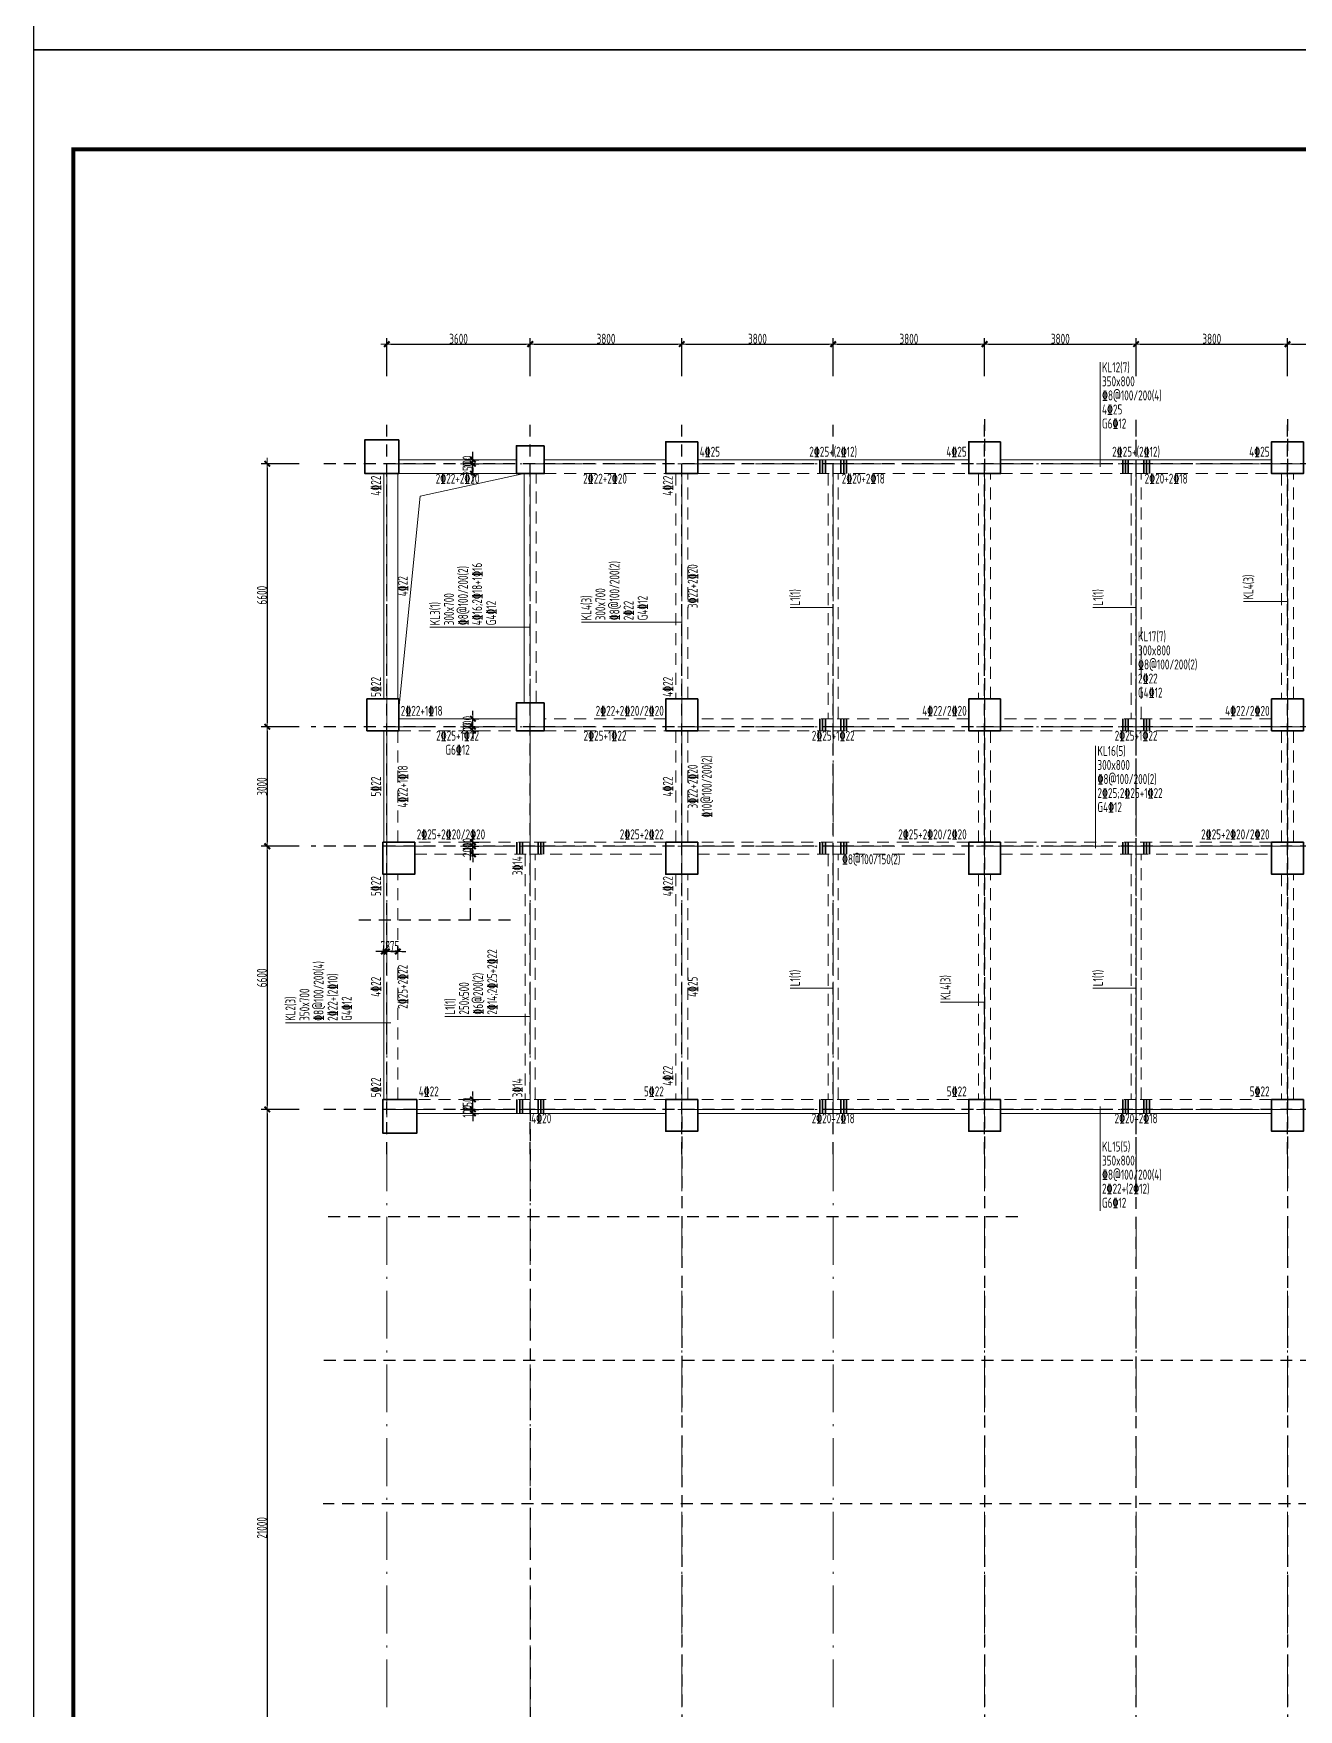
# Model space of a CAD drawing. Header units: millimetres. Extents: x 539196 to 807275, y 431843 to 1156631.
# Drawn here: x 669890 to 701630, y 642502 to 684552 of the extents above; entities that cross this region are included whole.
import ezdxf
from ezdxf.enums import TextEntityAlignment as Align

# ---------------------------------------------------------------- set-up
doc = ezdxf.new("R2010")
doc.units = ezdxf.units.MM
doc.header["$MEASUREMENT"] = 0
for name, pattern in [('DOTE', [2.42, 2, -0.2, 0.02, -0.2]), ('点划线', [1850, 1200, -300, 50, -300]), ('虚线', [500, 300, -200])]:
    doc.linetypes.add(name, pattern=pattern)
doc.layers.add('DOTE', color=1, linetype='DOTE')
doc.layers.add('PUB_TITLE', color=4, linetype='Continuous')
for name, color, linetype, lineweight in [('尺寸标注-梁', 3, 'Continuous', 18), ('板洞边线', 253, 'Continuous', 18), ('梁原位标注', 7, 'Continuous', 18), ('梁名称编号', 2, 'Continuous', 18), ('梁标注引线', 2, 'Continuous', 18), ('梁附加箍筋', 1, 'Continuous', 35), ('梁集中标注', 2, 'Continuous', 18), ('砼柱', 2, 'Continuous', 35), ('砼梁', 4, 'Continuous', 18), ('轴线', 9, '点划线', 18), ('轴线标注', 3, 'Continuous', 18)]:
    doc.layers.add(name, color=color, linetype=linetype, lineweight=lineweight)
doc.styles.add('样式 1_yjk_yjk_yjk_yjk_yjk_yjk_yjk', font='yjkeng.shx', dxfattribs={"width": 0.7, "bigfont": 'yjkchn.shx'})
doc.dimstyles.new('盈建科结构_yjk_yjk_yjk_yjk_yjk_yjk_yjk', dxfattribs={"dimscale": 100, "dimtxt": 2.5, "dimasz": 1, "dimexe": 1.5, "dimexo": 0.625, "dimgap": 0.1, "dimtad": 1, "dimdec": 0, "dimrnd": 1, "dimzin": 0, "dimdsep": 46, "dimtxsty": '样式 1_yjk_yjk_yjk_yjk_yjk_yjk_yjk', "dimblk": '_yjkbk', "dimblk1": 'ARCHTICK', "dimblk2": 'ARCHTICK', "dimcen": 0.09, "dimadec": 0, "dimazin": 0, "dimtfac": 1, "dimtdec": 4, "dimtix": 1, "dimtmove": 2, "dimatfit": 3, "dimfxl": 0, "dimtolj": 1, "dimtzin": 0, "dimarcsym": 0})

# ---------------------------------------------------------------- blocks, each defined once
blk = doc.blocks.new('_yjkbk')
blk.add_line((-1, 0), (1.5, 0))
blk.add_lwpolyline([(-0.7, -0.7, 0.5, 0.5, 0), (0.7, 0.7, 0.5, 0.5, 0)], format="xyseb")
blk = doc.blocks.new('*D127')
at = {"layer": 'Defpoints', "color": 0}
for p in [(680915, 673759), (680916, 673759), (680915, 673509)]:
    blk.add_point(p, dxfattribs=at)
at = {"layer": '尺寸标注-梁', "color": 0, "lineweight": -2}
for p, q in [((680915, 673759), (681066, 673759)), ((680916, 673859), (680916, 673959)), ((680916, 673509), (680916, 673759)), ((680915, 673509), (681066, 673509)), ((680916, 673409), (680916, 673309))]:
    blk.add_line(p, q, dxfattribs=at)
at = {"layer": '尺寸标注-梁', "color": 0, "lineweight": -2, "xscale": 100, "yscale": 100, "zscale": 100}
for p, rotation in [((680916, 673759), 270), ((680916, 673509), 90)]:
    blk.add_blockref('_yjkbk', p, dxfattribs=dict(at, rotation=rotation))
at = {"layer": '尺寸标注-梁', "color": 0, "insert": (680781, 673634), "char_height": 250, "attachment_point": 5, "rotation": 90, "style": '样式 1_yjk_yjk_yjk_yjk_yjk_yjk_yjk'}
blk.add_mtext('\\A1;250', dxfattribs=at)
blk = doc.blocks.new('_ARCHTICK')
at = {"color": 0, "linetype": 'ByBlock', "const_width": 0.15}
blk.add_lwpolyline([(-0.5, -0.5), (0.5, 0.5)], dxfattribs=at)
blk = doc.blocks.new('*D128')
at = {"layer": 'Defpoints', "color": 0}
for p in [(680915, 673859), (680915, 673759), (680916, 673859)]:
    blk.add_point(p, dxfattribs=at)
at = {"layer": '尺寸标注-梁', "color": 0, "lineweight": -2}
for p, q in [((680915, 673859), (681066, 673859)), ((680915, 673759), (681066, 673759)), ((680916, 673959), (680916, 674059)), ((680916, 673759), (680916, 673859)), ((680916, 673659), (680916, 673559))]:
    blk.add_line(p, q, dxfattribs=at)
at = {"layer": '尺寸标注-梁', "color": 0, "lineweight": -2, "xscale": 100, "yscale": 100, "zscale": 100}
for p, rotation in [((680916, 673859), 270), ((680916, 673759), 90)]:
    blk.add_blockref('_yjkbk', p, dxfattribs=dict(at, rotation=rotation))
at = {"layer": '尺寸标注-梁', "color": 0, "insert": (680781, 673809), "char_height": 250, "attachment_point": 5, "rotation": 90, "style": '样式 1_yjk_yjk_yjk_yjk_yjk_yjk_yjk'}
blk.add_mtext('\\A1;100', dxfattribs=at)
blk = doc.blocks.new('*D129')
at = {"layer": 'Defpoints', "color": 0}
for p in [(680915, 657559), (680915, 657459), (680916, 657559)]:
    blk.add_point(p, dxfattribs=at)
at = {"layer": '尺寸标注-梁', "color": 0, "lineweight": -2}
for p, q in [((680916, 657659), (680916, 657759)), ((680915, 657559), (681066, 657559)), ((680915, 657459), (681066, 657459)), ((680916, 657459), (680916, 657559)), ((680916, 657359), (680916, 657259))]:
    blk.add_line(p, q, dxfattribs=at)
at = {"layer": '尺寸标注-梁', "color": 0, "lineweight": -2, "xscale": 100, "yscale": 100, "zscale": 100}
for p, rotation in [((680916, 657559), 270), ((680916, 657459), 90)]:
    blk.add_blockref('_yjkbk', p, dxfattribs=dict(at, rotation=rotation))
at = {"layer": '尺寸标注-梁', "color": 0, "insert": (680781, 657509), "char_height": 250, "attachment_point": 5, "rotation": 90, "style": '样式 1_yjk_yjk_yjk_yjk_yjk_yjk_yjk'}
blk.add_mtext('\\A1;100', dxfattribs=at)
blk = doc.blocks.new('*D130')
at = {"layer": 'Defpoints', "color": 0}
for p in [(680915, 657809), (680916, 657809), (680915, 657559)]:
    blk.add_point(p, dxfattribs=at)
at = {"layer": '尺寸标注-梁', "color": 0, "lineweight": -2}
for p, q in [((680915, 657809), (681066, 657809)), ((680916, 657909), (680916, 658009)), ((680916, 657559), (680916, 657809)), ((680915, 657559), (681066, 657559)), ((680916, 657459), (680916, 657359))]:
    blk.add_line(p, q, dxfattribs=at)
at = {"layer": '尺寸标注-梁', "color": 0, "lineweight": -2, "xscale": 100, "yscale": 100, "zscale": 100}
for p, rotation in [((680916, 657809), 270), ((680916, 657559), 90)]:
    blk.add_blockref('_yjkbk', p, dxfattribs=dict(at, rotation=rotation))
at = {"layer": '尺寸标注-梁', "color": 0, "insert": (680781, 657684), "char_height": 250, "attachment_point": 5, "rotation": 90, "style": '样式 1_yjk_yjk_yjk_yjk_yjk_yjk_yjk'}
blk.add_mtext('\\A1;250', dxfattribs=at)
blk = doc.blocks.new('*D131')
at = {"layer": 'Defpoints', "color": 0}
for p in [(678755, 661520), (678755, 661519), (679030, 661519)]:
    blk.add_point(p, dxfattribs=at)
at = {"layer": '尺寸标注-梁', "color": 0, "lineweight": -2}
for p, q in [((678655, 661520), (678555, 661520)), ((678755, 661519), (678755, 661670)), ((679030, 661520), (678755, 661520)), ((679030, 661519), (679030, 661670)), ((679130, 661520), (679230, 661520))]:
    blk.add_line(p, q, dxfattribs=at)
at = {"layer": '尺寸标注-梁', "color": 0, "lineweight": -2, "xscale": 100, "yscale": 100, "zscale": 100}
blk.add_blockref('_yjkbk', (678755, 661520), dxfattribs=at)
at = {"layer": '尺寸标注-梁', "color": 0, "lineweight": -2, "xscale": 100, "yscale": 100, "zscale": 100, "rotation": 180}
blk.add_blockref('_yjkbk', (679030, 661520), dxfattribs=at)
at = {"layer": '尺寸标注-梁', "color": 0, "insert": (678893, 661655), "char_height": 250, "attachment_point": 5, "style": '样式 1_yjk_yjk_yjk_yjk_yjk_yjk_yjk'}
blk.add_mtext('\\A1;275', dxfattribs=at)
blk = doc.blocks.new('*D132')
at = {"layer": 'Defpoints', "color": 0}
for p in [(678680, 661520), (678680, 661519), (678755, 661519)]:
    blk.add_point(p, dxfattribs=at)
at = {"layer": '尺寸标注-梁', "color": 0, "lineweight": -2}
for p, q in [((678580, 661520), (678480, 661520)), ((678680, 661519), (678680, 661670)), ((678755, 661520), (678680, 661520)), ((678755, 661519), (678755, 661670)), ((678855, 661520), (678955, 661520))]:
    blk.add_line(p, q, dxfattribs=at)
at = {"layer": '尺寸标注-梁', "color": 0, "lineweight": -2, "xscale": 100, "yscale": 100, "zscale": 100}
blk.add_blockref('_yjkbk', (678680, 661520), dxfattribs=at)
at = {"layer": '尺寸标注-梁', "color": 0, "lineweight": -2, "xscale": 100, "yscale": 100, "zscale": 100, "rotation": 180}
blk.add_blockref('_yjkbk', (678755, 661520), dxfattribs=at)
at = {"layer": '尺寸标注-梁', "color": 0, "insert": (678718, 661655), "char_height": 250, "attachment_point": 5, "style": '样式 1_yjk_yjk_yjk_yjk_yjk_yjk_yjk'}
blk.add_mtext('\\A1;75', dxfattribs=at)
blk = doc.blocks.new('*D133')
at = {"layer": 'Defpoints', "color": 0}
for p in [(680915, 667159), (680915, 667059), (680916, 667159)]:
    blk.add_point(p, dxfattribs=at)
at = {"layer": '尺寸标注-梁', "color": 0, "lineweight": -2}
for p, q in [((680916, 667259), (680916, 667359)), ((680915, 667159), (681066, 667159)), ((680915, 667059), (681066, 667059)), ((680916, 667059), (680916, 667159)), ((680916, 666959), (680916, 666859))]:
    blk.add_line(p, q, dxfattribs=at)
at = {"layer": '尺寸标注-梁', "color": 0, "lineweight": -2, "xscale": 100, "yscale": 100, "zscale": 100}
for p, rotation in [((680916, 667159), 270), ((680916, 667059), 90)]:
    blk.add_blockref('_yjkbk', p, dxfattribs=dict(at, rotation=rotation))
at = {"layer": '尺寸标注-梁', "color": 0, "insert": (680781, 667109), "char_height": 250, "attachment_point": 5, "rotation": 90, "style": '样式 1_yjk_yjk_yjk_yjk_yjk_yjk_yjk'}
blk.add_mtext('\\A1;100', dxfattribs=at)
blk = doc.blocks.new('*D134')
at = {"layer": 'Defpoints', "color": 0}
for p in [(680915, 667359), (680916, 667359), (680915, 667159)]:
    blk.add_point(p, dxfattribs=at)
at = {"layer": '尺寸标注-梁', "color": 0, "lineweight": -2}
for p, q in [((680915, 667359), (681066, 667359)), ((680916, 667459), (680916, 667559)), ((680916, 667159), (680916, 667359)), ((680915, 667159), (681066, 667159)), ((680916, 667059), (680916, 666959))]:
    blk.add_line(p, q, dxfattribs=at)
at = {"layer": '尺寸标注-梁', "color": 0, "lineweight": -2, "xscale": 100, "yscale": 100, "zscale": 100}
for p, rotation in [((680916, 667359), 270), ((680916, 667159), 90)]:
    blk.add_blockref('_yjkbk', p, dxfattribs=dict(at, rotation=rotation))
at = {"layer": '尺寸标注-梁', "color": 0, "insert": (680781, 667259), "char_height": 250, "attachment_point": 5, "rotation": 90, "style": '样式 1_yjk_yjk_yjk_yjk_yjk_yjk_yjk'}
blk.add_mtext('\\A1;200', dxfattribs=at)
blk = doc.blocks.new('*D135')
at = {"layer": 'Defpoints', "color": 0}
for p in [(680915, 664159), (680916, 664159), (680915, 663959)]:
    blk.add_point(p, dxfattribs=at)
at = {"layer": '尺寸标注-梁', "color": 0, "lineweight": -2}
for p, q in [((680915, 664159), (681066, 664159)), ((680916, 664259), (680916, 664359)), ((680916, 663959), (680916, 664159)), ((680915, 663959), (681066, 663959)), ((680916, 663859), (680916, 663759))]:
    blk.add_line(p, q, dxfattribs=at)
at = {"layer": '尺寸标注-梁', "color": 0, "lineweight": -2, "xscale": 100, "yscale": 100, "zscale": 100}
for p, rotation in [((680916, 664159), 270), ((680916, 663959), 90)]:
    blk.add_blockref('_yjkbk', p, dxfattribs=dict(at, rotation=rotation))
at = {"layer": '尺寸标注-梁', "color": 0, "insert": (680781, 664059), "char_height": 250, "attachment_point": 5, "rotation": 90, "style": '样式 1_yjk_yjk_yjk_yjk_yjk_yjk_yjk'}
blk.add_mtext('\\A1;200', dxfattribs=at)
blk = doc.blocks.new('*D136')
at = {"layer": 'Defpoints', "color": 0}
for p in [(680915, 664259), (680915, 664159), (680916, 664259)]:
    blk.add_point(p, dxfattribs=at)
at = {"layer": '尺寸标注-梁', "color": 0, "lineweight": -2}
for p, q in [((680916, 664359), (680916, 664459)), ((680915, 664259), (681066, 664259)), ((680915, 664159), (681066, 664159)), ((680916, 664159), (680916, 664259)), ((680916, 664059), (680916, 663959))]:
    blk.add_line(p, q, dxfattribs=at)
at = {"layer": '尺寸标注-梁', "color": 0, "lineweight": -2, "xscale": 100, "yscale": 100, "zscale": 100}
for p, rotation in [((680916, 664259), 270), ((680916, 664159), 90)]:
    blk.add_blockref('_yjkbk', p, dxfattribs=dict(at, rotation=rotation))
at = {"layer": '尺寸标注-梁', "color": 0, "insert": (680781, 664209), "char_height": 250, "attachment_point": 5, "rotation": 90, "style": '样式 1_yjk_yjk_yjk_yjk_yjk_yjk_yjk'}
blk.add_mtext('\\A1;100', dxfattribs=at)
blk = doc.blocks.new('*D152')
at = {"layer": 'Defpoints', "color": 0}
for p in [(682355, 676759), (678755, 673759), (682355, 673759)]:
    blk.add_point(p, dxfattribs=at)
at = {"layer": '轴线标注', "color": 0, "lineweight": -2}
for p, q in [((678755, 675959), (678755, 676909)), ((678855, 676759), (682255, 676759)), ((682355, 675959), (682355, 676909))]:
    blk.add_line(p, q, dxfattribs=at)
at = {"layer": '轴线标注', "color": 0, "lineweight": -2, "xscale": 100, "yscale": 100, "zscale": 100, "rotation": 180}
blk.add_blockref('_yjkbk', (678755, 676759), dxfattribs=at)
at = {"layer": '轴线标注', "color": 0, "lineweight": -2, "xscale": 100, "yscale": 100, "zscale": 100}
blk.add_blockref('_yjkbk', (682355, 676759), dxfattribs=at)
at = {"layer": '轴线标注', "color": 0, "insert": (680555, 676894), "char_height": 250, "attachment_point": 5, "style": '样式 1_yjk_yjk_yjk_yjk_yjk_yjk_yjk'}
blk.add_mtext('\\A1;3600', dxfattribs=at)
blk = doc.blocks.new('*D154')
at = {"layer": 'Defpoints', "color": 0}
for p in [(686155, 676759), (682355, 673759), (686155, 673759)]:
    blk.add_point(p, dxfattribs=at)
at = {"layer": '轴线标注', "color": 0, "lineweight": -2}
for p, q in [((682355, 675959), (682355, 676909)), ((682455, 676759), (686055, 676759)), ((686155, 675959), (686155, 676909))]:
    blk.add_line(p, q, dxfattribs=at)
at = {"layer": '轴线标注', "color": 0, "lineweight": -2, "xscale": 100, "yscale": 100, "zscale": 100, "rotation": 180}
blk.add_blockref('_yjkbk', (682355, 676759), dxfattribs=at)
at = {"layer": '轴线标注', "color": 0, "lineweight": -2, "xscale": 100, "yscale": 100, "zscale": 100}
blk.add_blockref('_yjkbk', (686155, 676759), dxfattribs=at)
at = {"layer": '轴线标注', "color": 0, "insert": (684255, 676894), "char_height": 250, "attachment_point": 5, "style": '样式 1_yjk_yjk_yjk_yjk_yjk_yjk_yjk'}
blk.add_mtext('\\A1;3800', dxfattribs=at)
blk = doc.blocks.new('*D156')
at = {"layer": 'Defpoints', "color": 0}
for p in [(689955, 676759), (686155, 673759), (689955, 673759)]:
    blk.add_point(p, dxfattribs=at)
at = {"layer": '轴线标注', "color": 0, "lineweight": -2}
for p, q in [((686155, 675959), (686155, 676909)), ((686255, 676759), (689855, 676759)), ((689955, 675959), (689955, 676909))]:
    blk.add_line(p, q, dxfattribs=at)
at = {"layer": '轴线标注', "color": 0, "lineweight": -2, "xscale": 100, "yscale": 100, "zscale": 100, "rotation": 180}
blk.add_blockref('_yjkbk', (686155, 676759), dxfattribs=at)
at = {"layer": '轴线标注', "color": 0, "lineweight": -2, "xscale": 100, "yscale": 100, "zscale": 100}
blk.add_blockref('_yjkbk', (689955, 676759), dxfattribs=at)
at = {"layer": '轴线标注', "color": 0, "insert": (688055, 676894), "char_height": 250, "attachment_point": 5, "style": '样式 1_yjk_yjk_yjk_yjk_yjk_yjk_yjk'}
blk.add_mtext('\\A1;3800', dxfattribs=at)
blk = doc.blocks.new('*D158')
at = {"layer": 'Defpoints', "color": 0}
for p in [(693755, 676759), (689955, 673759), (693755, 673759)]:
    blk.add_point(p, dxfattribs=at)
at = {"layer": '轴线标注', "color": 0, "lineweight": -2}
for p, q in [((689955, 675959), (689955, 676909)), ((690055, 676759), (693655, 676759)), ((693755, 675959), (693755, 676909))]:
    blk.add_line(p, q, dxfattribs=at)
at = {"layer": '轴线标注', "color": 0, "lineweight": -2, "xscale": 100, "yscale": 100, "zscale": 100, "rotation": 180}
blk.add_blockref('_yjkbk', (689955, 676759), dxfattribs=at)
at = {"layer": '轴线标注', "color": 0, "lineweight": -2, "xscale": 100, "yscale": 100, "zscale": 100}
blk.add_blockref('_yjkbk', (693755, 676759), dxfattribs=at)
at = {"layer": '轴线标注', "color": 0, "insert": (691855, 676894), "char_height": 250, "attachment_point": 5, "style": '样式 1_yjk_yjk_yjk_yjk_yjk_yjk_yjk'}
blk.add_mtext('\\A1;3800', dxfattribs=at)
blk = doc.blocks.new('*D160')
at = {"layer": 'Defpoints', "color": 0}
for p in [(697555, 676759), (693755, 673759), (697555, 673759)]:
    blk.add_point(p, dxfattribs=at)
at = {"layer": '轴线标注', "color": 0, "lineweight": -2}
for p, q in [((693755, 675959), (693755, 676909)), ((693855, 676759), (697455, 676759)), ((697555, 675959), (697555, 676909))]:
    blk.add_line(p, q, dxfattribs=at)
at = {"layer": '轴线标注', "color": 0, "lineweight": -2, "xscale": 100, "yscale": 100, "zscale": 100, "rotation": 180}
blk.add_blockref('_yjkbk', (693755, 676759), dxfattribs=at)
at = {"layer": '轴线标注', "color": 0, "lineweight": -2, "xscale": 100, "yscale": 100, "zscale": 100}
blk.add_blockref('_yjkbk', (697555, 676759), dxfattribs=at)
at = {"layer": '轴线标注', "color": 0, "insert": (695655, 676894), "char_height": 250, "attachment_point": 5, "style": '样式 1_yjk_yjk_yjk_yjk_yjk_yjk_yjk'}
blk.add_mtext('\\A1;3800', dxfattribs=at)
blk = doc.blocks.new('*D162')
at = {"layer": 'Defpoints', "color": 0}
for p in [(701355, 676759), (697555, 673759), (701355, 673759)]:
    blk.add_point(p, dxfattribs=at)
at = {"layer": '轴线标注', "color": 0, "lineweight": -2}
for p, q in [((697555, 675959), (697555, 676909)), ((697655, 676759), (701255, 676759)), ((701355, 675959), (701355, 676909))]:
    blk.add_line(p, q, dxfattribs=at)
at = {"layer": '轴线标注', "color": 0, "lineweight": -2, "xscale": 100, "yscale": 100, "zscale": 100, "rotation": 180}
blk.add_blockref('_yjkbk', (697555, 676759), dxfattribs=at)
at = {"layer": '轴线标注', "color": 0, "lineweight": -2, "xscale": 100, "yscale": 100, "zscale": 100}
blk.add_blockref('_yjkbk', (701355, 676759), dxfattribs=at)
at = {"layer": '轴线标注', "color": 0, "insert": (699455, 676894), "char_height": 250, "attachment_point": 5, "style": '样式 1_yjk_yjk_yjk_yjk_yjk_yjk_yjk'}
blk.add_mtext('\\A1;3800', dxfattribs=at)
blk = doc.blocks.new('*D164')
at = {"layer": 'Defpoints', "color": 0}
for p in [(705155, 676759), (701355, 673759), (705155, 673759)]:
    blk.add_point(p, dxfattribs=at)
at = {"layer": '轴线标注', "color": 0, "lineweight": -2}
for p, q in [((701355, 675959), (701355, 676909)), ((701455, 676759), (705055, 676759)), ((705155, 675959), (705155, 676909))]:
    blk.add_line(p, q, dxfattribs=at)
at = {"layer": '轴线标注', "color": 0, "lineweight": -2, "xscale": 100, "yscale": 100, "zscale": 100, "rotation": 180}
blk.add_blockref('_yjkbk', (701355, 676759), dxfattribs=at)
at = {"layer": '轴线标注', "color": 0, "lineweight": -2, "xscale": 100, "yscale": 100, "zscale": 100}
blk.add_blockref('_yjkbk', (705155, 676759), dxfattribs=at)
at = {"layer": '轴线标注', "color": 0, "insert": (703255, 676894), "char_height": 250, "attachment_point": 5, "style": '样式 1_yjk_yjk_yjk_yjk_yjk_yjk_yjk'}
blk.add_mtext('\\A1;3800', dxfattribs=at)
blk = doc.blocks.new('*D171')
at = {"layer": 'Defpoints', "color": 0}
for p in [(678755, 673759), (675755, 667159), (678755, 667159)]:
    blk.add_point(p, dxfattribs=at)
at = {"layer": '轴线标注', "color": 0, "lineweight": -2}
for p, q in [((676555, 673759), (675605, 673759)), ((675755, 673659), (675755, 667259)), ((676555, 667159), (675605, 667159))]:
    blk.add_line(p, q, dxfattribs=at)
at = {"layer": '轴线标注', "color": 0, "lineweight": -2, "xscale": 100, "yscale": 100, "zscale": 100}
for p, rotation in [((675755, 673759), 90), ((675755, 667159), 270)]:
    blk.add_blockref('_yjkbk', p, dxfattribs=dict(at, rotation=rotation))
at = {"layer": '轴线标注', "color": 0, "insert": (675620, 670459), "char_height": 250, "attachment_point": 5, "rotation": 90, "style": '样式 1_yjk_yjk_yjk_yjk_yjk_yjk_yjk'}
blk.add_mtext('\\A1;6600', dxfattribs=at)
blk = doc.blocks.new('*D173')
at = {"layer": 'Defpoints', "color": 0}
for p in [(678755, 667159), (675755, 664159), (678755, 664159)]:
    blk.add_point(p, dxfattribs=at)
at = {"layer": '轴线标注', "color": 0, "lineweight": -2}
for p, q in [((676555, 667159), (675605, 667159)), ((675755, 667059), (675755, 664259)), ((676555, 664159), (675605, 664159))]:
    blk.add_line(p, q, dxfattribs=at)
at = {"layer": '轴线标注', "color": 0, "lineweight": -2, "xscale": 100, "yscale": 100, "zscale": 100}
for p, rotation in [((675755, 667159), 90), ((675755, 664159), 270)]:
    blk.add_blockref('_yjkbk', p, dxfattribs=dict(at, rotation=rotation))
at = {"layer": '轴线标注', "color": 0, "insert": (675620, 665659), "char_height": 250, "attachment_point": 5, "rotation": 90, "style": '样式 1_yjk_yjk_yjk_yjk_yjk_yjk_yjk'}
blk.add_mtext('\\A1;3000', dxfattribs=at)
blk = doc.blocks.new('*D175')
at = {"layer": 'Defpoints', "color": 0}
for p in [(678755, 664159), (675755, 657559), (678755, 657559)]:
    blk.add_point(p, dxfattribs=at)
at = {"layer": '轴线标注', "color": 0, "lineweight": -2}
for p, q in [((676555, 664159), (675605, 664159)), ((675755, 664059), (675755, 657659)), ((676555, 657559), (675605, 657559))]:
    blk.add_line(p, q, dxfattribs=at)
at = {"layer": '轴线标注', "color": 0, "lineweight": -2, "xscale": 100, "yscale": 100, "zscale": 100}
for p, rotation in [((675755, 664159), 90), ((675755, 657559), 270)]:
    blk.add_blockref('_yjkbk', p, dxfattribs=dict(at, rotation=rotation))
at = {"layer": '轴线标注', "color": 0, "insert": (675620, 660859), "char_height": 250, "attachment_point": 5, "rotation": 90, "style": '样式 1_yjk_yjk_yjk_yjk_yjk_yjk_yjk'}
blk.add_mtext('\\A1;6600', dxfattribs=at)
blk = doc.blocks.new('*D177')
at = {"layer": 'Defpoints', "color": 0}
for p in [(678755, 657559), (675755, 636559), (678755, 636559)]:
    blk.add_point(p, dxfattribs=at)
at = {"layer": '轴线标注', "color": 0, "lineweight": -2}
for p, q in [((676555, 657559), (675605, 657559)), ((675755, 657459), (675755, 636659)), ((676555, 636559), (675605, 636559))]:
    blk.add_line(p, q, dxfattribs=at)
at = {"layer": '轴线标注', "color": 0, "lineweight": -2, "xscale": 100, "yscale": 100, "zscale": 100}
for p, rotation in [((675755, 657559), 90), ((675755, 636559), 270)]:
    blk.add_blockref('_yjkbk', p, dxfattribs=dict(at, rotation=rotation))
at = {"layer": '轴线标注', "color": 0, "insert": (675620, 647059), "char_height": 250, "attachment_point": 5, "rotation": 90, "style": '样式 1_yjk_yjk_yjk_yjk_yjk_yjk_yjk'}
blk.add_mtext('\\A1;21000', dxfattribs=at)
blk = doc.blocks.new('jzzw')
at = {"layer": 'DOTE', "color": 1, "linetype": '虚线'}
for p, q in [((913786, 872027), (913786, 890469)), ((913786, 872027), (913786, 890469)), ((917386, 872027), (917386, 890469)), ((921186, 872027), (921186, 890469)), ((924986, 872027), (924986, 890469)), ((928786, 872027), (928786, 890469)), ((928786, 890469), (928786, 834829)), ((932586, 852149), (932586, 890469)), ((932586, 872027), (932586, 890469)), ((936386, 872027), (936386, 890469)), ((936386, 890469), (936386, 834829)), ((952506, 889349), (912186, 889349)), ((952506, 889349), (912186, 889349)), ((952506, 889349), (912186, 889349)), ((952506, 889349), (912186, 889349)), ((952506, 882749), (911886, 882749)), ((952506, 879749), (911886, 879749)), ((915886, 877899), (915886, 879749)), ((916886, 877899), (912886, 877899)), ((952506, 873149), (912186, 873149)), ((917386, 873149), (917386, 834829)), ((921186, 872969), (921186, 834829)), ((929618, 870449), (912217, 870449)), ((952506, 866849), (912186, 866849)), ((952463, 863249), (912186, 863249))]:
    blk.add_line(p, q, dxfattribs=at)

msp = doc.modelspace()

# ---------------------------------------------------------------- linework, layer by layer
at = {"layer": 'PUB_TITLE'}
for points in [[(669890.4, 684143), (729290.4, 684143), (729290.4, 768243), (669890.4, 768243)], [(669890.4, 600043), (729290.4, 600043), (729290.4, 684143), (669890.4, 684143)]]:
    msp.add_lwpolyline(points, close=True, dxfattribs=at)
at = {"layer": 'PUB_TITLE', "const_width": 100}
msp.add_lwpolyline([(670890.4, 601043), (728290.4, 601043), (728290.4, 681643), (670890.4, 681643)], close=True, dxfattribs=at)
at = {"layer": '板洞边线'}
for p, q in [((682205.4, 673509.2), (679591.7, 672948)), ((679591.7, 672948), (679055.4, 667608.2)), ((679055.4, 667859.2), (679030.4, 667859.2)), ((679055.4, 667608.2), (679055.4, 667859.2))]:
    msp.add_line(p, q, dxfattribs=at)
at = {"layer": '梁标注引线'}
for p, q in [((696650.6, 673684.2), (696650.6, 676302.7)), ((701355.4, 670301.1), (700247.9, 670301.1)), ((689955.4, 670148.6), (688872.9, 670148.6)), ((697555.4, 670148.6), (696472.9, 670148.6)), ((682355.4, 669655.4), (679836.9, 669655.4)), ((686155.4, 669779.4), (683636.9, 669779.4)), ((697555.4, 667209.2), (697555.4, 669552.7)), ((696536.2, 664109.2), (696536.2, 666677.7)), ((689955.4, 660598.6), (688872.9, 660598.6)), ((693755.4, 660251.1), (692647.9, 660251.1)), ((697555.4, 660598.6), (696472.9, 660598.6)), ((682355.4, 659885.2), (680214.7, 659885.2)), ((678855.4, 659729.4), (676211.9, 659729.4)), ((696650.6, 657634.2), (696650.6, 655015.7))]:
    msp.add_line(p, q, dxfattribs=at)
at = {"layer": '梁附加箍筋'}
for p, q in [((689620.4, 673509.2), (689620.4, 673859.2)), ((689690.4, 673509.2), (689690.4, 673859.2)), ((689760.4, 673509.2), (689760.4, 673859.2)), ((690150.4, 673509.2), (690150.4, 673859.2)), ((690220.4, 673509.2), (690220.4, 673859.2)), ((690290.4, 673509.2), (690290.4, 673859.2)), ((697220.4, 673509.2), (697220.4, 673859.2)), ((697290.4, 673509.2), (697290.4, 673859.2)), ((697360.4, 673509.2), (697360.4, 673859.2)), ((697750.4, 673509.2), (697750.4, 673859.2)), ((697820.4, 673509.2), (697820.4, 673859.2)), ((697890.4, 673509.2), (697890.4, 673859.2)), ((689620.4, 667059.2), (689620.4, 667359.2)), ((689690.4, 667059.2), (689690.4, 667359.2)), ((689760.4, 667059.2), (689760.4, 667359.2)), ((690150.4, 667059.2), (690150.4, 667359.2)), ((690220.4, 667059.2), (690220.4, 667359.2)), ((690290.4, 667059.2), (690290.4, 667359.2)), ((697220.4, 667059.2), (697220.4, 667359.2)), ((697290.4, 667059.2), (697290.4, 667359.2)), ((697360.4, 667059.2), (697360.4, 667359.2)), ((697750.4, 667059.2), (697750.4, 667359.2)), ((697820.4, 667059.2), (697820.4, 667359.2)), ((697890.4, 667059.2), (697890.4, 667359.2)), ((682020.4, 663959.2), (682020.4, 664259.2)), ((682090.4, 663959.2), (682090.4, 664259.2)), ((682160.4, 663959.2), (682160.4, 664259.2)), ((682550.4, 663959.2), (682550.4, 664259.2)), ((682620.4, 663959.2), (682620.4, 664259.2)), ((682690.4, 663959.2), (682690.4, 664259.2)), ((689620.4, 663959.2), (689620.4, 664259.2)), ((689690.4, 663959.2), (689690.4, 664259.2)), ((689760.4, 663959.2), (689760.4, 664259.2)), ((690150.4, 663959.2), (690150.4, 664259.2)), ((690220.4, 663959.2), (690220.4, 664259.2)), ((690290.4, 663959.2), (690290.4, 664259.2)), ((697220.4, 663959.2), (697220.4, 664259.2)), ((697290.4, 663959.2), (697290.4, 664259.2)), ((697360.4, 663959.2), (697360.4, 664259.2)), ((697750.4, 663959.2), (697750.4, 664259.2)), ((697820.4, 663959.2), (697820.4, 664259.2)), ((697890.4, 663959.2), (697890.4, 664259.2)), ((682020.4, 657459.2), (682020.4, 657809.2)), ((682090.4, 657459.2), (682090.4, 657809.2)), ((682160.4, 657459.2), (682160.4, 657809.2)), ((682550.4, 657459.2), (682550.4, 657809.2)), ((682620.4, 657459.2), (682620.4, 657809.2)), ((682690.4, 657459.2), (682690.4, 657809.2)), ((689620.4, 657459.2), (689620.4, 657809.2)), ((689690.4, 657459.2), (689690.4, 657809.2)), ((689760.4, 657459.2), (689760.4, 657809.2)), ((690150.4, 657459.2), (690150.4, 657809.2)), ((690220.4, 657459.2), (690220.4, 657809.2)), ((690290.4, 657459.2), (690290.4, 657809.2)), ((697220.4, 657459.2), (697220.4, 657809.2)), ((697290.4, 657459.2), (697290.4, 657809.2)), ((697360.4, 657459.2), (697360.4, 657809.2)), ((697750.4, 657459.2), (697750.4, 657809.2)), ((697820.4, 657459.2), (697820.4, 657809.2)), ((697890.4, 657459.2), (697890.4, 657809.2))]:
    msp.add_line(p, q, dxfattribs=at)
at = {"layer": '砼柱'}
for points in [[(679055.4, 674359.2), (678205.4, 674359.2), (678205.4, 673509.2), (679055.4, 673509.2)], [(682705.4, 674209.2), (682005.4, 674209.2), (682005.4, 673509.2), (682705.4, 673509.2)], [(686555.4, 674309.2), (685755.4, 674309.2), (685755.4, 673509.2), (686555.4, 673509.2)], [(694155.4, 674309.2), (693355.4, 674309.2), (693355.4, 673509.2), (694155.4, 673509.2)], [(701755.4, 674309.2), (700955.4, 674309.2), (700955.4, 673509.2), (701755.4, 673509.2)], [(679055.4, 667859.2), (678255.4, 667859.2), (678255.4, 667059.2), (679055.4, 667059.2)], [(682705.4, 667759.2), (682005.4, 667759.2), (682005.4, 667059.2), (682705.4, 667059.2)], [(686555.4, 667859.2), (685755.4, 667859.2), (685755.4, 667059.2), (686555.4, 667059.2)], [(694155.4, 667859.2), (693355.4, 667859.2), (693355.4, 667059.2), (694155.4, 667059.2)], [(701755.4, 667859.2), (700955.4, 667859.2), (700955.4, 667059.2), (701755.4, 667059.2)], [(679455.4, 664259.2), (678655.4, 664259.2), (678655.4, 663459.2), (679455.4, 663459.2)], [(686555.4, 664259.2), (685755.4, 664259.2), (685755.4, 663459.2), (686555.4, 663459.2)], [(694155.4, 664259.2), (693355.4, 664259.2), (693355.4, 663459.2), (694155.4, 663459.2)], [(701755.4, 664259.2), (700955.4, 664259.2), (700955.4, 663459.2), (701755.4, 663459.2)], [(679505.4, 657809.2), (678655.4, 657809.2), (678655.4, 656959.2), (679505.4, 656959.2)], [(686555.4, 657809.2), (685755.4, 657809.2), (685755.4, 657009.2), (686555.4, 657009.2)], [(694155.4, 657809.2), (693355.4, 657809.2), (693355.4, 657009.2), (694155.4, 657009.2)], [(701755.4, 657809.2), (700955.4, 657809.2), (700955.4, 657009.2), (701755.4, 657009.2)]]:
    msp.add_lwpolyline(points, close=True, dxfattribs=at)
at = {"layer": '砼梁'}
for p, q in [((682005.4, 673859.2), (679055.4, 673859.2)), ((685755.4, 673859.2), (682705.4, 673859.2)), ((689955.4, 673859.2), (686555.4, 673859.2)), ((693355.4, 673859.2), (689955.4, 673859.2)), ((697555.4, 673859.2), (694155.4, 673859.2)), ((700955.4, 673859.2), (697555.4, 673859.2)), ((678680.4, 673509.2), (678680.4, 667859.2)), ((679030.4, 667859.2), (679030.4, 673509.2)), ((679055.4, 673509.2), (682005.4, 673509.2)), ((682205.4, 673509.2), (682205.4, 667759.2)), ((682005.4, 667359.2), (679055.4, 667359.2)), ((678680.4, 667059.2), (678680.4, 664259.2)), ((678680.4, 663459.2), (678680.4, 657809.2)), ((679505.4, 657459.2), (682355.4, 657459.2)), ((682355.4, 657459.2), (685755.4, 657459.2)), ((686555.4, 657459.2), (689955.4, 657459.2)), ((689955.4, 657459.2), (693355.4, 657459.2)), ((694155.4, 657459.2), (697555.4, 657459.2)), ((697555.4, 657459.2), (700955.4, 657459.2))]:
    msp.add_line(p, q, dxfattribs=at)
at = {"layer": '砼梁', "linetype": '虚线'}
for p, q in [((682505.4, 667759.2), (682505.4, 673509.2)), ((682705.4, 673509.2), (685755.4, 673509.2)), ((686005.4, 673509.2), (686005.4, 667859.2)), ((686305.4, 667859.2), (686305.4, 673509.2)), ((686555.4, 673509.2), (689955.4, 673509.2)), ((689830.4, 673509.2), (689830.4, 667359.2)), ((689955.5, 673509.2), (693355.4, 673509.2)), ((690080.4, 667359.2), (690080.4, 673509.2)), ((693605.4, 673509.2), (693605.4, 667859.2)), ((693905.4, 667859.2), (693905.4, 673509.2)), ((694155.4, 673509.2), (697555.4, 673509.2)), ((697430.4, 673509.2), (697430.4, 667359.2)), ((697555.5, 673509.2), (700955.4, 673509.2)), ((697680.4, 667359.2), (697680.4, 673509.2)), ((701205.4, 673509.2), (701205.4, 667859.2)), ((701505.4, 667859.2), (701505.4, 673509.2)), ((685755.4, 667359.2), (682705.4, 667359.2)), ((689955.4, 667359.2), (686555.4, 667359.2)), ((693355.4, 667359.2), (689955.5, 667359.2)), ((697555.4, 667359.2), (694155.4, 667359.2)), ((700955.4, 667359.2), (697555.5, 667359.2)), ((679030.4, 664259.2), (679030.4, 667059.2)), ((679055.4, 667059.2), (682005.4, 667059.2)), ((682705.4, 667059.2), (685755.4, 667059.2)), ((686005.4, 667059.2), (686005.4, 664259.2)), ((686305.4, 664259.2), (686305.4, 667059.2)), ((686555.4, 667059.2), (689955.4, 667059.2)), ((689955.4, 667059.2), (693355.4, 667059.2)), ((693605.4, 667059.2), (693605.4, 664259.2)), ((693905.4, 664259.2), (693905.4, 667059.2)), ((694155.4, 667059.2), (697555.4, 667059.2)), ((697555.4, 667059.2), (700955.4, 667059.2)), ((701205.4, 667059.2), (701205.4, 664259.2)), ((701505.4, 664259.2), (701505.4, 667059.2)), ((682355.4, 664259.2), (679455.4, 664259.2)), ((685755.4, 664259.2), (682355.4, 664259.2)), ((689955.4, 664259.2), (686555.4, 664259.2)), ((693355.4, 664259.2), (689955.4, 664259.2)), ((697555.4, 664259.2), (694155.4, 664259.2)), ((700955.4, 664259.2), (697555.4, 664259.2)), ((679455.4, 663959.2), (682355.4, 663959.2)), ((682230.4, 663959.2), (682230.4, 657809.2)), ((682355.5, 663959.2), (685755.4, 663959.2)), ((682480.4, 657809.2), (682480.4, 663959.2)), ((686555.4, 663959.2), (689955.4, 663959.2)), ((689830.4, 663959.2), (689830.4, 657809.2)), ((689955.5, 663959.2), (693355.4, 663959.2)), ((690080.4, 657809.2), (690080.4, 663959.2)), ((694155.4, 663959.2), (697555.4, 663959.2)), ((697430.4, 663959.2), (697430.4, 657809.2)), ((697555.5, 663959.2), (700955.4, 663959.2)), ((697680.4, 657809.2), (697680.4, 663959.2)), ((679030.4, 657809.2), (679030.4, 663459.2)), ((686005.4, 663459.2), (686005.4, 657809.2)), ((686305.4, 657809.2), (686305.4, 663459.2)), ((693605.4, 663459.2), (693605.4, 657809.2)), ((693905.4, 657809.2), (693905.4, 663459.2)), ((701205.4, 663459.2), (701205.4, 657809.2)), ((701505.4, 657809.2), (701505.4, 663459.2)), ((682355.4, 657809.2), (679505.4, 657809.2)), ((685755.4, 657809.2), (682355.5, 657809.2)), ((689955.4, 657809.2), (686555.4, 657809.2)), ((693355.4, 657809.2), (689955.5, 657809.2)), ((697555.4, 657809.2), (694155.4, 657809.2)), ((700955.4, 657809.2), (697555.5, 657809.2))]:
    msp.add_line(p, q, dxfattribs=at)
at = {"layer": '轴线'}
for p, q in [((678755.4, 667159.2), (678755.4, 673759.2)), ((678755.4, 673759.2), (682355.4, 673759.2)), ((678755.4, 620359.2), (678755.4, 673759.2)), ((678755.4, 673759.2), (716355.4, 673759.2)), ((682355.4, 667159.2), (682355.4, 673759.2)), ((682355.4, 673759.2), (686155.4, 673759.2)), ((682355.4, 620359.2), (682355.4, 673759.2)), ((686155.4, 667159.2), (686155.4, 673759.2)), ((686155.4, 673759.2), (689955.4, 673759.2)), ((686155.4, 620359.2), (686155.4, 673759.2)), ((689955.4, 667159.2), (689955.4, 673759.2)), ((689955.4, 673759.2), (693755.4, 673759.2)), ((689955.4, 620359.2), (689955.4, 673759.2)), ((693755.4, 667159.2), (693755.4, 673759.2)), ((693755.4, 673759.2), (697555.4, 673759.2)), ((693755.4, 620359.2), (693755.4, 673759.2)), ((697555.4, 667159.2), (697555.4, 673759.2)), ((697555.4, 673759.2), (701355.4, 673759.2)), ((697555.4, 620359.2), (697555.4, 673759.2)), ((701355.4, 667159.2), (701355.4, 673759.2)), ((701355.4, 673759.2), (705155.4, 673759.2)), ((701355.4, 620359.2), (701355.4, 673759.2)), ((678755.4, 664159.2), (678755.4, 667159.2)), ((678755.4, 667159.2), (682355.4, 667159.2)), ((678755.4, 667159.2), (716355.4, 667159.2)), ((682355.4, 664159.2), (682355.4, 667159.2)), ((682355.4, 667159.2), (686155.4, 667159.2)), ((686155.4, 664159.2), (686155.4, 667159.2)), ((686155.4, 667159.2), (689955.4, 667159.2)), ((689955.4, 667159.2), (693755.4, 667159.2)), ((693755.4, 664159.2), (693755.4, 667159.2)), ((693755.4, 667159.2), (697555.4, 667159.2)), ((697555.4, 667159.2), (701355.4, 667159.2)), ((701355.4, 664159.2), (701355.4, 667159.2)), ((701355.4, 667159.2), (705155.4, 667159.2)), ((678755.4, 657559.2), (678755.4, 664159.2)), ((678755.4, 664159.2), (682355.4, 664159.2)), ((678755.4, 664159.2), (716355.4, 664159.2)), ((682355.4, 657559.2), (682355.4, 664159.2)), ((682355.4, 664159.2), (686155.4, 664159.2)), ((686155.4, 657559.2), (686155.4, 664159.2)), ((686155.4, 664159.2), (689955.4, 664159.2)), ((689955.4, 657559.2), (689955.4, 664159.2)), ((689955.4, 664159.2), (693755.4, 664159.2)), ((693755.4, 657559.2), (693755.4, 664159.2)), ((693755.4, 664159.2), (697555.4, 664159.2)), ((697555.4, 657559.2), (697555.4, 664159.2)), ((697555.4, 664159.2), (701355.4, 664159.2)), ((701355.4, 657559.2), (701355.4, 664159.2)), ((701355.4, 664159.2), (705155.4, 664159.2)), ((678755.4, 657559.2), (682355.4, 657559.2)), ((678755.4, 657559.2), (716355.4, 657559.2)), ((682355.4, 657559.2), (686155.4, 657559.2)), ((686155.4, 657559.2), (689955.4, 657559.2)), ((689955.4, 657559.2), (693755.4, 657559.2)), ((693755.4, 657559.2), (697555.4, 657559.2)), ((697555.4, 657559.2), (701355.4, 657559.2)), ((701355.4, 657559.2), (705155.4, 657559.2))]:
    msp.add_line(p, q, dxfattribs=at)

# ---------------------------------------------------------------- block references
msp.add_blockref('jzzw', (-235030.4, -215589.7))

# ---------------------------------------------------------------- texts
at = {"layer": '梁原位标注', "linetype": 'Continuous', "style": '样式 1_yjk_yjk_yjk_yjk_yjk_yjk_yjk', "width": 0.7}
for s, p in [('4\x8425', (686605.4, 673859.2)), ('2\x8422+1\x8418', (679105.4, 667359.2)), ('2\x8425+2\x8420/2\x8420', (679505.4, 664259.2)), ('4\x8422', (679555.4, 657809.2))]:
    msp.add_text(s, height=250, dxfattribs=at).set_placement(p, align=Align.BOTTOM_LEFT)
for p in [(689955.4, 673859.2), (697555.4, 673859.2)]:
    msp.add_text('2\x8425+(2\x8412)', height=250, dxfattribs=at).set_placement(p, align=Align.BOTTOM_CENTER)
for s, p in [('4\x8425', (693305.4, 673859.2)), ('4\x8425', (700905.4, 673859.2)), ('2\x8422+2\x8420/2\x8420', (685705.4, 667359.2)), ('4\x8422/2\x8420', (693305.4, 667359.2)), ('4\x8422/2\x8420', (700905.4, 667359.2)), ('2\x8425+2\x8422', (685705.4, 664259.2)), ('2\x8425+2\x8420/2\x8420', (693305.4, 664259.2)), ('2\x8425+2\x8420/2\x8420', (700905.4, 664259.2)), ('5\x8422', (685705.4, 657809.2)), ('5\x8422', (693305.4, 657809.2)), ('5\x8422', (700905.4, 657809.2))]:
    msp.add_text(s, height=250, dxfattribs=at).set_placement(p, align=Align.BOTTOM_RIGHT)
for s, p in [('4\x8422', (678680.4, 673459.2)), ('4\x8422', (686005.4, 673459.2)), ('3\x8414', (682230.4, 663909.2)), ('5\x8422', (678680.4, 663409.2)), ('4\x8422', (686005.4, 663409.2))]:
    msp.add_text(s, height=250, rotation=90, dxfattribs=at).set_placement(p, align=Align.BOTTOM_RIGHT)
for s, p in [('2\x8422+2\x8420', (680530.4, 673509.2)), ('2\x8422+2\x8420', (684230.4, 673509.2)), ('2\x8420+2\x8418', (690709.7, 673509.2)), ('2\x8420+2\x8418', (698309.7, 673509.2)), ('2\x8425+1\x8422', (680530.4, 667059.2)), ('2\x8425+1\x8422', (684230.4, 667059.2)), ('2\x8425+1\x8422', (689955.4, 667059.2)), ('2\x8425+1\x8422', (697555.4, 667059.2)), ('G6\x8412', (680530.4, 666706.5)), ('\x848@100/150(2)', (690908.2, 663959.2)), ('4\x8420', (682630.4, 657459.2)), ('2\x8420+2\x8418', (689955.4, 657459.2)), ('2\x8420+2\x8418', (697555.4, 657459.2))]:
    msp.add_text(s, height=250, dxfattribs=at).set_placement(p, align=Align.TOP_CENTER)
for s, p in [('3\x8422+2\x8420', (686305.4, 670684.2)), ('4\x8422', (679030.4, 670684.2)), ('4\x8422+1\x8418', (679030.4, 665659.2)), ('3\x8422+2\x8420', (686305.4, 665659.2)), ('\x8410@100/200(2)', (686658.2, 665659.2)), ('2\x8425+2\x8422', (679030.4, 660634.2)), ('4\x8425', (686305.4, 660634.2))]:
    msp.add_text(s, height=250, rotation=90, dxfattribs=at).set_placement(p, align=Align.TOP_CENTER)
for s, p in [('5\x8422', (678680.4, 667909.2)), ('4\x8422', (686005.4, 667909.2)), ('4\x8422', (686005.4, 658151.7)), ('5\x8422', (678680.4, 657859.2)), ('3\x8414', (682230.4, 657859.2))]:
    msp.add_text(s, height=250, rotation=90, dxfattribs=at).set_placement(p, align=Align.BOTTOM_LEFT)
for s, p in [('5\x8422', (678680.4, 665659.2)), ('4\x8422', (686005.4, 665659.2)), ('4\x8422', (678680.4, 660634.2))]:
    msp.add_text(s, height=250, rotation=90, dxfattribs=at).set_placement(p, align=Align.BOTTOM_CENTER)
at = {"layer": '梁名称编号', "linetype": 'Continuous', "style": '样式 1_yjk_yjk_yjk_yjk_yjk_yjk_yjk', "width": 0.7}
for s, p in [('KL12(7)', (696700.6, 676302.7)), ('KL17(7)', (697605.4, 669552.7)), ('KL16(5)', (696586.2, 666677.7))]:
    msp.add_text(s, height=250, dxfattribs=at).set_placement(p, align=Align.TOP_LEFT)
for s, p in [('KL4(3)', (700247.9, 670351.1)), ('KL4(3)', (683636.9, 669829.4)), ('L1(1)', (688872.9, 670198.6)), ('L1(1)', (696472.9, 670198.6)), ('KL3(1)', (679836.9, 669705.4)), ('L1(1)', (688872.9, 660648.6)), ('L1(1)', (696472.9, 660648.6)), ('KL4(3)', (692647.9, 660301.1)), ('KL2(3)', (676211.9, 659779.4)), ('L1(1)', (680214.7, 659935.2))]:
    msp.add_text(s, height=250, rotation=90, dxfattribs=at).set_placement(p, align=Align.TOP_LEFT)
msp.add_text('KL15(5)', height=250, dxfattribs=at).set_placement((696700.6, 656426.7), align=Align.BOTTOM_LEFT)
at = {"layer": '梁集中标注', "linetype": 'Continuous', "style": '样式 1_yjk_yjk_yjk_yjk_yjk_yjk_yjk', "width": 0.7}
for s, p in [('350x800', (696700.6, 675950)), ('\x848@100/200(4)', (696700.6, 675597.2)), ('4\x8425', (696700.6, 675244.5)), ('G6\x8412', (696700.6, 674891.7)), ('300x800', (697605.4, 669200)), ('\x848@100/200(2)', (697605.4, 668847.2)), ('2\x8422', (697605.4, 668494.5)), ('G4\x8412', (697605.4, 668141.7)), ('300x800', (696586.2, 666325)), ('\x848@100/200(2)', (696586.2, 665972.2)), ('2\x8425;2\x8425+1\x8422', (696586.2, 665619.5)), ('G4\x8412', (696586.2, 665266.7))]:
    msp.add_text(s, height=250, dxfattribs=at).set_placement(p, align=Align.TOP_LEFT)
for s, p in [('\x848@100/200(2)', (680542.4, 669705.4)), ('4\x8416;2\x8418+1\x8416', (680895.2, 669705.4)), ('\x848@100/200(2)', (684342.4, 669829.4)), ('300x700', (680189.7, 669705.4)), ('G4\x8412', (681247.9, 669705.4)), ('300x700', (683989.7, 669829.4)), ('2\x8422', (684695.2, 669829.4)), ('G4\x8412', (685047.9, 669829.4)), ('2\x8414;2\x8425+2\x8422', (681272.9, 659935.2)), ('\x848@100/200(4)', (676917.4, 659779.4)), ('2\x8422+(2\x8410)', (677270.2, 659779.4)), ('250x500', (680567.4, 659935.2)), ('\x846@200(2)', (680920.2, 659935.2)), ('350x700', (676564.7, 659779.4)), ('G4\x8412', (677622.9, 659779.4))]:
    msp.add_text(s, height=250, rotation=90, dxfattribs=at).set_placement(p, align=Align.TOP_LEFT)
for s, p in [('350x800', (696700.6, 656074)), ('\x848@100/200(4)', (696700.6, 655721.2)), ('2\x8422+(2\x8412)', (696700.6, 655368.5)), ('G6\x8412', (696700.6, 655015.7))]:
    msp.add_text(s, height=250, dxfattribs=at).set_placement(p, align=Align.BOTTOM_LEFT)

# ---------------------------------------------------------------- dimensions: what is measured, and where the dimension line sits
at = {"layer": '尺寸标注-梁'}
for p1, p2, picture, middle in [((680915.4, 673759.2), (680915.4, 673859.2), '*D128', (680781.4, 673809.2)), ((680915.4, 673509.2), (680915.4, 673759.2), '*D127', (680781.4, 673634.2)), ((680915.4, 667159.2), (680915.4, 667359.2), '*D134', (680781.4, 667259.2)), ((680915.4, 667059.2), (680915.4, 667159.2), '*D133', (680781.4, 667109.2)), ((680915.4, 664159.2), (680915.4, 664259.2), '*D136', (680781.4, 664209.2)), ((680915.4, 663959.2), (680915.4, 664159.2), '*D135', (680781.4, 664059.2)), ((678755.4, 661519.2), (678680.4, 661519.2), '*D132', (678717.9, 661655.2)), ((679030.4, 661519.2), (678755.4, 661519.2), '*D131', (678892.9, 661655.2)), ((680915.4, 657559.2), (680915.4, 657809.2), '*D130', (680781.4, 657684.2)), ((680915.4, 657459.2), (680915.4, 657559.2), '*D129', (680781.4, 657509.2))]:
    dim = msp.add_aligned_dim(p1=p1, p2=p2, distance=-1, dimstyle='盈建科结构_yjk_yjk_yjk_yjk_yjk_yjk_yjk', override={"dimscale": 100, "dimtxt": 2.5, "dimasz": 1, "dimexe": 1.5, "dimexo": 0, "dimgap": 0.1, "dimtad": 1, "dimlfac": 1, "dimrnd": 5, "dimdle": 0, "dimfxlon": 0}, dxfattribs=at)
    dim.commit()
    dim.dimension.update_dxf_attribs({"geometry": picture, "text_midpoint": middle})
at = {"layer": '轴线标注'}
for p1, p2, distance, picture, middle in [((678755.4, 673759.2), (682355.4, 673759.2), 3000, '*D152', (680555.4, 676894.2)), ((682355.4, 673759.2), (686155.4, 673759.2), 3000, '*D154', (684255.4, 676894.2)), ((686155.4, 673759.2), (689955.4, 673759.2), 3000, '*D156', (688055.4, 676894.2)), ((689955.4, 673759.2), (693755.4, 673759.2), 3000, '*D158', (691855.4, 676894.2)), ((693755.4, 673759.2), (697555.4, 673759.2), 3000, '*D160', (695655.4, 676894.2)), ((697555.4, 673759.2), (701355.4, 673759.2), 3000, '*D162', (699455.4, 676894.2)), ((701355.4, 673759.2), (705155.4, 673759.2), 3000, '*D164', (703255.4, 676894.2)), ((678755.4, 673759.2), (678755.4, 667159.2), -3000, '*D171', (675620.4, 670459.2)), ((678755.4, 667159.2), (678755.4, 664159.2), -3000, '*D173', (675620.4, 665659.2)), ((678755.4, 664159.2), (678755.4, 657559.2), -3000, '*D175', (675620.4, 660859.2)), ((678755.4, 657559.2), (678755.4, 636559.2), -3000, '*D177', (675620.4, 647059.2))]:
    dim = msp.add_aligned_dim(p1=p1, p2=p2, distance=distance, dimstyle='盈建科结构_yjk_yjk_yjk_yjk_yjk_yjk_yjk', override={"dimscale": 100, "dimtxt": 2.5, "dimasz": 1, "dimexe": 1.5, "dimexo": 22, "dimgap": 0.1, "dimtad": 1, "dimlfac": 1, "dimrnd": 5, "dimdle": 0, "dimfxlon": 0}, dxfattribs=at)
    dim.commit()
    dim.dimension.update_dxf_attribs({"geometry": picture, "text_midpoint": middle})

doc.saveas('drawing.dxf')
